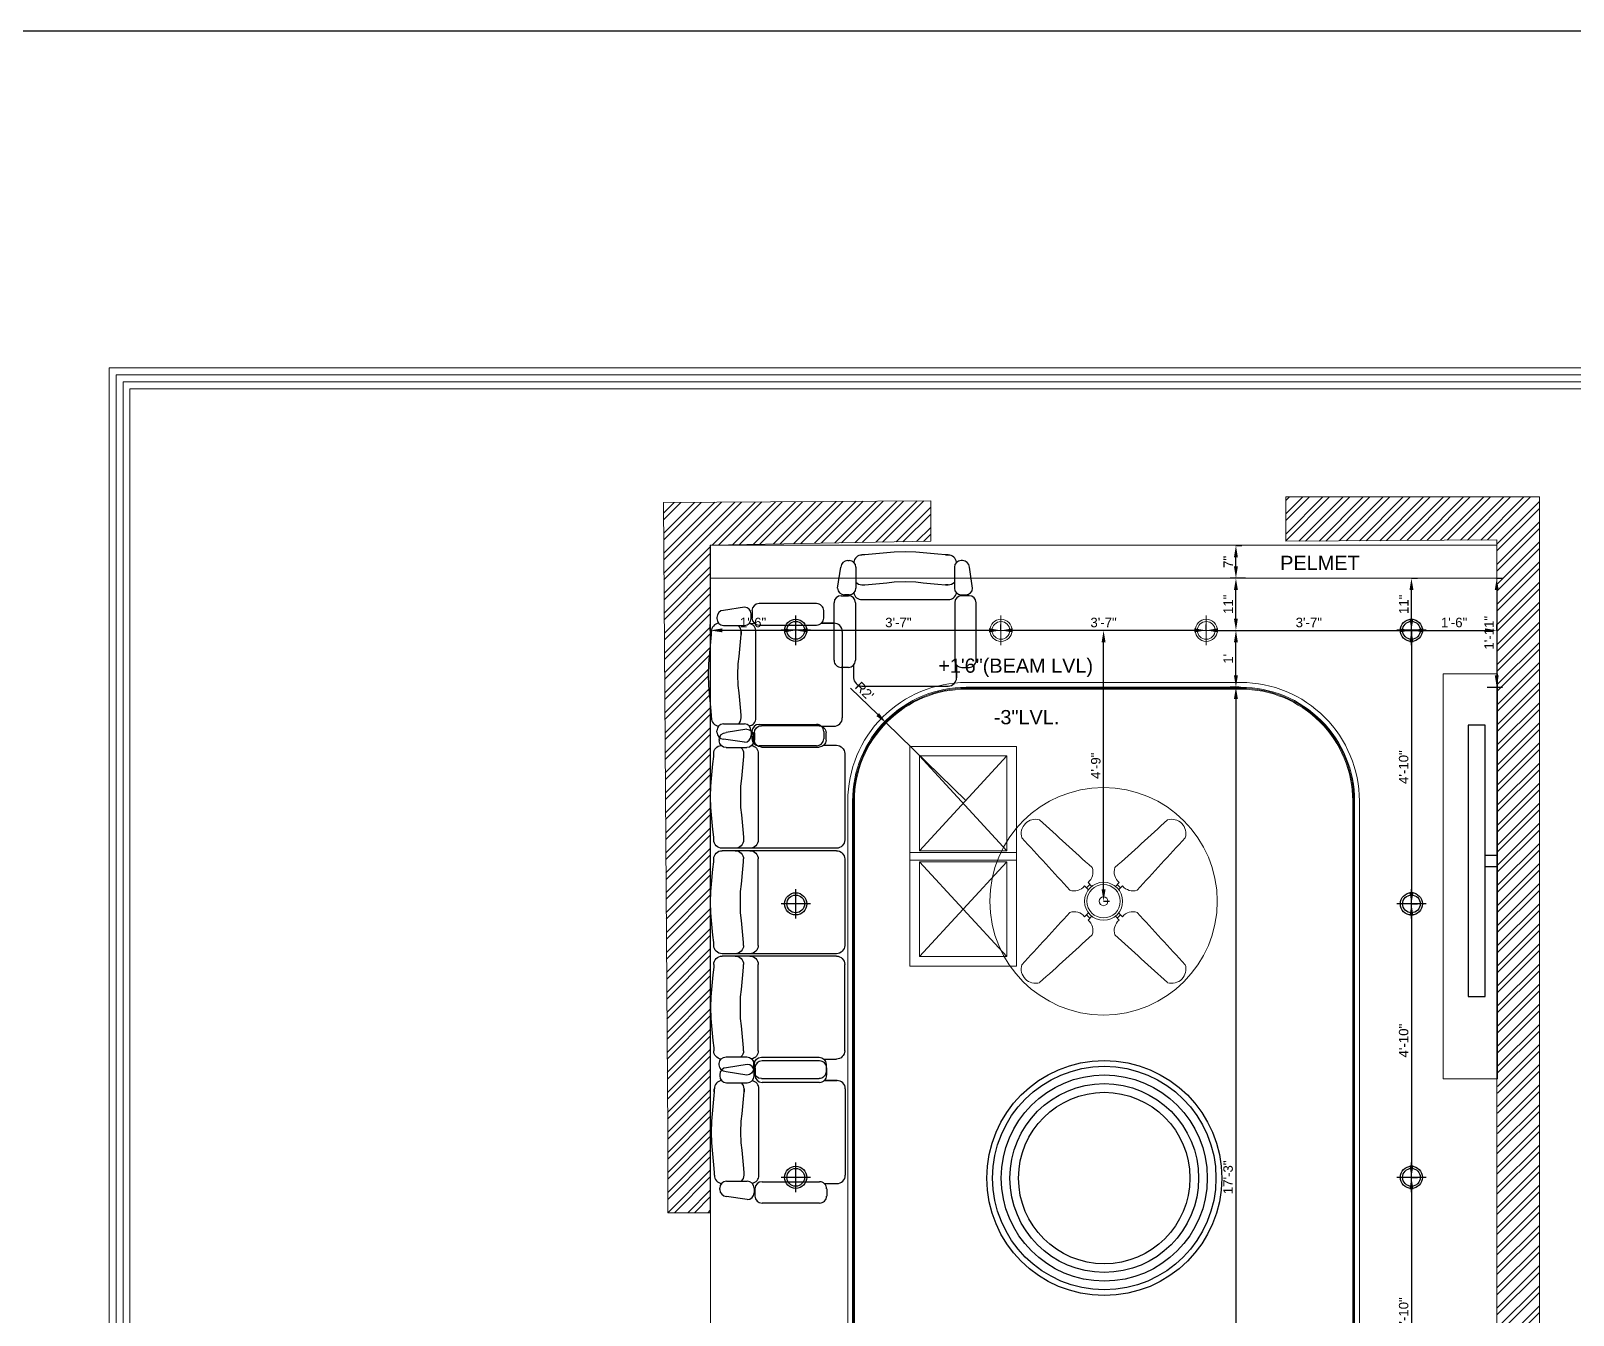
# Model space of a CAD drawing. Header units: inches. Extents: x 213 to 17763, y -4830 to 1802.
# Drawn here: x 12077.8 to 12403.4, y -3517 to -3246 of the extents above; entities that cross this region are included whole.
import ezdxf

# ---------------------------------------------------------------- set-up
doc = ezdxf.new("R2010")
doc.units = ezdxf.units.IN
doc.header["$MEASUREMENT"] = 0
doc.linetypes.add('ACAD_ISO02W100', pattern=[15, 12, -3])
doc.linetypes.add('AUDIT_D_060311083008-3', pattern=[0])
for name, color, linetype in [('.', 30, 'Continuous'), ('furn', 28, 'Continuous'), ('hatch', 4, 'Continuous'), ('PDF2_0', 7, 'Continuous'), ('PDF3_Text', 1, 'Continuous')]:
    doc.layers.add(name, color=color, linetype=linetype)
doc.layers.add('PDF2_MK. KITCHEN ESSENTAILS', color=7, linetype='Continuous', true_color=0x767676)
doc.layers.add('ROD', color=7, linetype='Continuous', lineweight=9)
doc.styles.add('PDF Arial', font='arial.ttf')
doc.styles.get("Standard").update_dxf_attribs({"font": 'arial.ttf'})
doc.dimstyles.new('ISO-25', dxfattribs={"dimtxt": 4.5, "dimasz": 2.5, "dimexe": 1.25, "dimexo": 0.625, "dimtad": 1, "dimdec": 0, "dimlunit": 4, "dimtxsty": 'Standard', "dimcen": 2.5, "dimadec": 0, "dimazin": 0, "dimtfac": 1, "dimtdec": 0, "dimtmove": 0, "dimatfit": 3, "dimfxl": 1, "dimarcsym": 0})

# ---------------------------------------------------------------- blocks, each defined once
blk = doc.blocks.new('EYETY')
at = {"layer": 'furn', "color": 254}
for p, q in [((50110.18, -31682.67), (50110.18, -31680.03)), ((50111.93, -31678.27), (50130.16, -31678.27)), ((50131.92, -31680.03), (50131.92, -31704.17)), ((50132.41, -31704.17), (50132.41, -31680.03)), ((50134.17, -31678.27), (50152.4, -31678.27)), ((50154.16, -31680.03), (50154.16, -31682.67)), ((50154.65, -31680.03), (50154.65, -31704.17)), ((50174.64, -31678.27), (50156.41, -31678.27)), ((50176.4, -31682.67), (50176.4, -31680.03)), ((50106.05, -31683.7), (50106.05, -31695.86)), ((50109.08, -31682.21), (50107.53, -31682.21)), ((50110.56, -31695.86), (50110.56, -31683.7)), ((50154.16, -31682.67), (50154.16, -31704.17)), ((50176.01, -31695.86), (50176.01, -31683.7)), ((50177.49, -31682.21), (50179.04, -31682.21)), ((50180.53, -31683.7), (50180.53, -31695.86)), ((50111.93, -31696.51), (50130.16, -31696.51)), ((50143.29, -31696.51), (50134.17, -31696.51)), ((50152.4, -31696.51), (50143.29, -31696.51)), ((50174.64, -31696.51), (50156.41, -31696.51)), ((50106.79, -31698.96), (50107.48, -31703.33)), ((50107.53, -31697.34), (50109.08, -31697.34)), ((50109.21, -31697.52), (50108.23, -31697.52)), ((50110.65, -31703.33), (50110.65, -31698.96)), ((50111.93, -31699.63), (50112.53, -31699.63)), ((50112.53, -31699.63), (50114.11, -31699.79)), ((50114.11, -31699.79), (50117.22, -31700.07)), ((50117.22, -31700.07), (50118.78, -31700.24)), ((50118.78, -31700.24), (50121.05, -31700.3)), ((50121.05, -31700.3), (50123.32, -31700.24)), ((50123.32, -31700.24), (50124.88, -31700.07)), ((50124.88, -31700.07), (50127.98, -31699.79)), ((50127.98, -31699.79), (50129.57, -31699.63)), ((50129.57, -31699.63), (50130.16, -31699.63)), ((50134.77, -31699.63), (50134.17, -31699.63)), ((50136.35, -31699.79), (50134.77, -31699.63)), ((50139.46, -31700.07), (50136.35, -31699.79)), ((50141.02, -31700.24), (50139.46, -31700.07)), ((50143.29, -31700.3), (50141.02, -31700.24)), ((50145.56, -31700.24), (50143.29, -31700.3)), ((50147.12, -31700.07), (50145.56, -31700.24)), ((50150.22, -31699.79), (50147.12, -31700.07)), ((50151.81, -31699.63), (50150.22, -31699.79)), ((50152.4, -31699.63), (50151.81, -31699.63)), ((50157.01, -31699.63), (50156.41, -31699.63)), ((50158.59, -31699.79), (50157.01, -31699.63)), ((50161.7, -31700.07), (50158.59, -31699.79)), ((50163.25, -31700.24), (50161.7, -31700.07)), ((50165.53, -31700.3), (50163.25, -31700.24)), ((50167.8, -31700.24), (50165.53, -31700.3)), ((50169.36, -31700.07), (50167.8, -31700.24)), ((50172.46, -31699.79), (50169.36, -31700.07)), ((50174.04, -31699.63), (50172.46, -31699.79)), ((50174.64, -31699.63), (50174.04, -31699.63)), ((50175.92, -31703.33), (50175.92, -31698.96)), ((50177.36, -31697.52), (50178.34, -31697.52)), ((50179.04, -31697.34), (50177.49, -31697.34)), ((50179.78, -31698.96), (50179.1, -31703.33)), ((50108.95, -31704.77), (50109.21, -31704.77)), ((50112.53, -31705.93), (50111.93, -31705.93)), ((50114.11, -31706.09), (50112.53, -31705.93)), ((50117.22, -31706.37), (50114.11, -31706.09)), ((50118.78, -31706.54), (50117.22, -31706.37)), ((50121.05, -31706.6), (50118.78, -31706.54)), ((50123.32, -31706.54), (50121.05, -31706.6)), ((50124.88, -31706.37), (50123.32, -31706.54)), ((50127.98, -31706.09), (50124.88, -31706.37)), ((50129.57, -31705.93), (50127.98, -31706.09)), ((50130.16, -31705.93), (50129.57, -31705.93)), ((50134.77, -31705.93), (50134.17, -31705.93)), ((50136.35, -31706.09), (50134.77, -31705.93)), ((50139.46, -31706.37), (50136.35, -31706.09)), ((50141.02, -31706.54), (50139.46, -31706.37)), ((50143.29, -31706.6), (50141.02, -31706.54)), ((50145.56, -31706.54), (50143.29, -31706.6)), ((50147.12, -31706.37), (50145.56, -31706.54)), ((50150.22, -31706.09), (50147.12, -31706.37)), ((50151.81, -31705.93), (50150.22, -31706.09)), ((50152.4, -31705.93), (50151.81, -31705.93)), ((50156.41, -31705.93), (50157.01, -31705.93)), ((50157.01, -31705.93), (50158.59, -31706.09)), ((50158.59, -31706.09), (50161.7, -31706.37)), ((50161.7, -31706.37), (50163.25, -31706.54)), ((50163.25, -31706.54), (50165.53, -31706.6)), ((50165.53, -31706.6), (50167.8, -31706.54)), ((50167.8, -31706.54), (50169.36, -31706.37)), ((50169.36, -31706.37), (50172.46, -31706.09)), ((50172.46, -31706.09), (50174.04, -31705.93)), ((50174.04, -31705.93), (50174.64, -31705.93)), ((50177.63, -31704.77), (50177.36, -31704.77))]:
    blk.add_line(p, q, dxfattribs=at)
at = {"layer": 'furn', "color": 254, "extrusion": (0, 0, -1)}
for centre, major_axis, start_param, end_param in [((50111.93, -31680.03), (1.24, -1.24), 2.356194, 3.926991), ((50130.16, -31680.03), (-1.24, -1.24), 2.356194, 3.926991), ((50134.17, -31680.03), (1.24, -1.24), 2.356194, 3.926991), ((50152.4, -31680.03), (-1.24, -1.24), 2.356194, 3.926991), ((50156.41, -31680.03), (1.24, -1.24), 2.356194, 3.926991), ((50174.64, -31680.03), (-1.24, -1.24), 2.356194, 3.926991), ((50107.53, -31683.7), (1.05, -1.05), 2.356194, 3.926991), ((50109.08, -31683.7), (-1.05, -1.05), 2.356194, 3.926991), ((50177.49, -31683.7), (1.05, -1.05), 2.356194, 3.926991), ((50179.04, -31683.7), (-1.05, -1.05), 2.356194, 3.926991), ((50107.53, -31695.86), (-1.05, -1.05), -0.785398, 0.785398), ((50109.08, -31695.86), (-1.05, -1.05), 3.926991, 5.497787), ((50111.93, -31698.27), (1.24, -1.24), 2.553225, 3.926991), ((50130.16, -31698.27), (-1.24, -1.24), 2.356194, 3.926991), ((50134.17, -31698.27), (1.24, -1.24), 2.356194, 3.926991), ((50152.4, -31698.27), (1.24, -1.24), 3.926991, 5.497787), ((50156.41, -31698.27), (1.24, -1.24), 2.356194, 3.926991), ((50174.64, -31698.27), (-1.24, -1.24), 2.356194, 3.72996), ((50177.49, -31695.86), (-1.05, -1.05), -0.785398, 0.785398), ((50179.04, -31695.86), (-1.05, -1.05), 3.926991, 5.497787), ((50108.23, -31698.96), (-1.02, -1.02), 0.785398, 2.356194), ((50109.21, -31698.96), (1.02, -1.02), 3.926991, 5.497787), ((50111.93, -31701.39), (-1.24, -1.24), 1.538441, 2.356194), ((50130.16, -31701.39), (-1.24, -1.24), 2.356194, 3.926991), ((50134.17, -31701.39), (1.24, -1.24), 2.356194, 3.926991), ((50152.4, -31701.39), (-1.24, -1.24), 2.356194, 3.926991), ((50156.41, -31701.39), (1.24, -1.24), 2.356194, 3.926991), ((50174.64, -31701.39), (-1.24, -1.24), 2.356194, 3.173948), ((50177.36, -31698.96), (-1.02, -1.02), 0.785398, 2.356194), ((50178.34, -31698.96), (1.02, -1.02), 3.926991, 5.497787), ((50108.94, -31703.3), (-1.04, -1.04), -0.788362, 0.767792), ((50109.21, -31703.33), (-1.02, -1.02), 3.926991, 5.497787), ((50177.36, -31703.33), (1.02, -1.02), 0.785398, 2.356194), ((50177.63, -31703.3), (1.04, -1.04), 5.515393, 7.071548), ((50111.93, -31704.17), (1.24, -1.24), 0.785398, 2.233985), ((50130.16, -31704.17), (1.24, -1.24), 5.497787, 7.068583), ((50134.17, -31704.17), (-1.24, -1.24), -0.785398, 0.785398), ((50152.4, -31704.17), (-1.24, -1.24), 3.927012, 5.497787), ((50156.41, -31704.17), (-1.24, -1.24), -0.785398, 0.785398), ((50174.64, -31704.17), (-1.24, -1.24), 4.0492, 5.497787)]:
    blk.add_ellipse(centre, major_axis=major_axis, ratio=1, start_param=start_param, end_param=end_param, dxfattribs=at)
blk = doc.blocks.new('EFSR')
at = {"layer": 'furn', "color": 254}
for p, q in [((11465.46, -9283.77), (11483.69, -9283.77)), ((11462.61, -9287.71), (11461.06, -9287.71)), ((11463.7, -9288.17), (11463.7, -9285.53)), ((11485.45, -9288.17), (11485.45, -9285.53)), ((11485.45, -9285.53), (11485.45, -9288.2)), ((11486.54, -9287.71), (11488.09, -9287.71)), ((11459.57, -9289.2), (11459.57, -9301.36)), ((11464.09, -9301.36), (11464.09, -9289.2)), ((11485.06, -9301.36), (11485.06, -9289.2)), ((11489.57, -9289.2), (11489.57, -9301.36)), ((11460.32, -9304.46), (11461, -9308.83)), ((11461.06, -9302.84), (11462.61, -9302.84)), ((11462.74, -9303.02), (11461.76, -9303.02)), ((11464.18, -9308.83), (11464.18, -9304.46)), ((11465.46, -9302.01), (11483.69, -9302.01)), ((11484.97, -9308.83), (11484.97, -9304.46)), ((11486.41, -9303.02), (11487.39, -9303.02)), ((11488.09, -9302.84), (11486.54, -9302.84)), ((11488.83, -9304.46), (11488.15, -9308.83)), ((11465.46, -9305.13), (11466.05, -9305.13)), ((11466.05, -9305.13), (11467.64, -9305.29)), ((11467.64, -9305.29), (11470.74, -9305.57)), ((11470.74, -9305.57), (11472.3, -9305.74)), ((11472.3, -9305.74), (11474.57, -9305.8)), ((11474.57, -9305.8), (11476.84, -9305.74)), ((11476.84, -9305.74), (11478.4, -9305.57)), ((11478.4, -9305.57), (11481.51, -9305.29)), ((11481.51, -9305.29), (11483.09, -9305.13)), ((11483.69, -9305.13), (11483.09, -9305.13)), ((11483.09, -9305.13), (11483.69, -9305.13)), ((11462.47, -9310.27), (11462.74, -9310.27)), ((11486.68, -9310.27), (11486.41, -9310.27)), ((11466.05, -9311.43), (11465.46, -9311.43)), ((11467.64, -9311.59), (11466.05, -9311.43)), ((11470.74, -9311.87), (11467.64, -9311.59)), ((11472.3, -9312.04), (11470.74, -9311.87)), ((11474.57, -9312.1), (11472.3, -9312.04)), ((11476.84, -9312.04), (11474.57, -9312.1)), ((11478.4, -9311.87), (11476.84, -9312.04)), ((11481.51, -9311.59), (11478.4, -9311.87)), ((11483.09, -9311.43), (11481.51, -9311.59)), ((11483.09, -9311.43), (11483.69, -9311.43)), ((11483.69, -9311.43), (11483.09, -9311.43))]:
    blk.add_line(p, q, dxfattribs=at)
at = {"layer": 'furn', "color": 254, "extrusion": (0, 0, -1)}
for centre, major_axis, start_param, end_param in [((11465.46, -9285.53), (1.24, -1.24), 2.356194, 3.926991), ((11483.69, -9285.53), (-1.24, -1.24), 2.356194, 3.926991), ((11483.69, -9285.53), (-1.24, -1.24), 2.356194, 3.926991), ((11461.06, -9289.2), (1.05, -1.05), 2.356194, 3.926991), ((11462.61, -9289.2), (-1.05, -1.05), 2.356194, 3.926991), ((11486.54, -9289.2), (1.05, -1.05), 2.356194, 3.926991), ((11488.09, -9289.2), (-1.05, -1.05), 2.356194, 3.926991), ((11461.06, -9301.36), (-1.05, -1.05), -0.785398, 0.785398), ((11462.61, -9301.36), (-1.05, -1.05), 3.926991, 5.497787), ((11486.54, -9301.36), (-1.05, -1.05), -0.785398, 0.785398), ((11488.09, -9301.36), (-1.05, -1.05), 3.926991, 5.497787), ((11461.76, -9304.46), (-1.02, -1.02), 0.785398, 2.356194), ((11462.74, -9304.46), (1.02, -1.02), 3.926991, 5.497787), ((11465.46, -9303.77), (1.24, -1.24), 2.553225, 3.926991), ((11483.69, -9303.77), (-1.24, -1.24), 2.356194, 3.72996), ((11483.69, -9303.77), (-1.24, -1.24), 2.356194, 3.72996), ((11486.41, -9304.46), (-1.02, -1.02), 0.785398, 2.356194), ((11487.39, -9304.46), (1.02, -1.02), 3.926991, 5.497787), ((11465.46, -9306.89), (-1.24, -1.24), 1.538441, 2.356194), ((11483.69, -9306.89), (-1.24, -1.24), 2.356194, 3.173948), ((11483.69, -9306.89), (-1.24, -1.24), 2.356194, 3.173948), ((11462.47, -9308.8), (-1.04, -1.04), -0.788362, 0.767792), ((11462.74, -9308.83), (-1.02, -1.02), 3.926991, 5.497787), ((11465.46, -9309.67), (1.24, -1.24), 0.785398, 2.233985), ((11483.69, -9309.67), (-1.24, -1.24), 4.0492, 5.497787), ((11483.69, -9309.67), (1.24, -1.24), 5.619996, 7.068583), ((11486.41, -9308.83), (1.02, -1.02), 0.785398, 2.356194), ((11486.68, -9308.8), (1.04, -1.04), 5.515393, 7.071548)]:
    blk.add_ellipse(centre, major_axis=major_axis, ratio=1, start_param=start_param, end_param=end_param, dxfattribs=at)
blk = doc.blocks.new('etruyteu')
at = {"layer": 'furn', "color": 254}
for p, q in [((46569.76, -93185.41), (46569.76, -93137.7)), ((46569.76, -93137.7), (46572.79, -93137.7)), ((46572.79, -93137.7), (46572.79, -93185.41)), ((46569.76, -93160.55), (46567.74, -93160.55)), ((46567.74, -93160.55), (46567.74, -93162.57)), ((46569.76, -93162.57), (46567.74, -93162.57)), ((46572.79, -93185.41), (46569.76, -93185.41))]:
    blk.add_line(p, q, dxfattribs=at)
blk = doc.blocks.new('3')
at = {"color": 18, "lineweight": 5, "true_color": 0x000000}
for p, q in [((3389.2, -1076.4), (3365.8, -1052.9)), ((3397.8, -1044.8), (3377.7, -1064.9)), ((3386.6, -1033.2), (3409, -1056.5)), ((3571.3, -1033.2), (3549, -1056.5)), ((3560.1, -1044.8), (3580.2, -1064.9)), ((3568.7, -1076.4), (3592.1, -1052.9)), ((3389.2, -1214.6), (3365.8, -1238)), ((3397.8, -1246.1), (3377.7, -1226.1)), ((3386.6, -1257.8), (3409, -1234.5)), ((3571.3, -1257.8), (3549, -1234.5)), ((3560.1, -1246.1), (3580.2, -1226.1)), ((3568.7, -1214.6), (3592.1, -1238))]:
    blk.add_line(p, q, dxfattribs=at)
for radius in [113.2, 99.1, 26]:
    blk.add_circle((3479, -1145.5), radius, dxfattribs=at)
for centre, radius, start, end in [((3073.6, -742.7), 85, 73.05503, 197.30609), ((27552.9, 26002.3), 36179.8, 227.47452, 228.14348), ((-20595, 26002.3), 36179.8, 311.85652, 312.52548), ((3884.3, -742.7), 85, 342.69391, 106.94497), ((-23516.5, -25390.1), 36179.8, 42.21764, 42.8866), ((30474.4, -25390.1), 36179.8, 137.1134, 137.78236), ((3336.5, -971.6), 79.4, 309.11105, 19.49034), ((3621.4, -971.6), 79.4, 160.50966, 230.88895), ((3304.2, -1004.1), 79.4, 250.87078, 321.25007), ((3653.8, -1004.1), 79.4, 218.74993, 289.12922), ((-23516.5, 23099.1), 36179.8, 317.1134, 317.78236), ((3304.2, -1286.8), 79.4, 38.74993, 109.12922), ((3336.5, -1319.4), 79.4, 340.50966, 50.88895), ((3621.4, -1319.4), 79.4, 129.11105, 199.49034), ((3653.8, -1286.8), 79.4, 70.87078, 141.25007), ((30474.4, 23099.1), 36179.8, 222.21764, 222.8866), ((27552.9, -28293.2), 36179.8, 131.85652, 132.52548), ((-20595, -28293.2), 36179.8, 47.47452, 48.14348), ((3073.6, -1548.3), 85, 162.69391, 286.94497), ((3884.3, -1548.3), 85, 253.05503, 17.30609)]:
    blk.add_arc(centre, radius, start, end, dxfattribs=at)
blk = doc.blocks.new('*D1160')
at = {"color": 0, "linetype": 'ACAD_ISO02W100', "lineweight": -2, "transparency": 16777216}
for p, q in [((12369.24, -3372.51), (12369.24, -3373.76)), ((12387.24, -3372.51), (12387.24, -3371.26))]:
    blk.add_line(p, q, dxfattribs=at)
at = {"color": 0, "linetype": 'AUDIT_D_060311083008-3', "lineweight": -2, "transparency": 16777216}
blk.add_line((12371.74, -3372.51), (12384.74, -3372.51), dxfattribs=at)
at = {"color": 0, "transparency": 16777216}
for points in [[(12371.74, -3372.09), (12371.74, -3372.92), (12369.24, -3372.51)], [(12384.74, -3372.09), (12384.74, -3372.92), (12387.24, -3372.51)]]:
    blk.add_solid(points, dxfattribs=at)
at = {"layer": 'Defpoints', "color": 0, "transparency": 16777216}
for p in [(12369.24, -3372.51), (12387.24, -3372.51), (12387.24, -3372.51)]:
    blk.add_point(p, dxfattribs=at)
at = {"color": 0, "lineweight": 5, "transparency": 16777216, "insert": (12378.24, -3370.86), "char_height": 2, "attachment_point": 5}
blk.add_mtext('1\'-6"', dxfattribs=at)
blk = doc.blocks.new('*D1161')
at = {"color": 0, "linetype": 'ACAD_ISO02W100', "lineweight": -2, "transparency": 16777216}
for p, q in [((12221.24, -3372.51), (12221.24, -3371.26)), ((12239.26, -3372.51), (12239.26, -3371.26))]:
    blk.add_line(p, q, dxfattribs=at)
at = {"color": 0, "linetype": 'AUDIT_D_060311083008-3', "lineweight": -2, "transparency": 16777216}
blk.add_line((12236.76, -3372.51), (12223.74, -3372.51), dxfattribs=at)
at = {"color": 0, "transparency": 16777216}
for points in [[(12223.74, -3372.09), (12223.74, -3372.92), (12221.24, -3372.51)], [(12236.76, -3372.09), (12236.76, -3372.92), (12239.26, -3372.51)]]:
    blk.add_solid(points, dxfattribs=at)
at = {"layer": 'Defpoints', "color": 0, "transparency": 16777216}
for p in [(12221.24, -3372.51), (12221.24, -3372.51), (12239.26, -3372.51)]:
    blk.add_point(p, dxfattribs=at)
at = {"color": 0, "lineweight": 5, "transparency": 16777216, "insert": (12230.25, -3370.86), "char_height": 2, "attachment_point": 5}
blk.add_mtext('1\'-6"', dxfattribs=at)
blk = doc.blocks.new('*D1162')
at = {"color": 0, "linetype": 'ACAD_ISO02W100', "lineweight": -2, "transparency": 16777216}
for p, q in [((12369.24, -3361.51), (12370.49, -3361.51)), ((12367.24, -3372.51), (12370.49, -3372.51))]:
    blk.add_line(p, q, dxfattribs=at)
at = {"color": 0, "linetype": 'AUDIT_D_060311083008-3', "lineweight": -2, "transparency": 16777216}
blk.add_line((12369.24, -3370.01), (12369.24, -3364.01), dxfattribs=at)
at = {"color": 0, "transparency": 16777216}
for points in [[(12368.83, -3364.01), (12369.66, -3364.01), (12369.24, -3361.51)], [(12368.83, -3370.01), (12369.66, -3370.01), (12369.24, -3372.51)]]:
    blk.add_solid(points, dxfattribs=at)
at = {"layer": 'Defpoints', "color": 0, "transparency": 16777216}
for p in [(12369.24, -3361.51), (12369.24, -3361.51), (12351.24, -3372.51)]:
    blk.add_point(p, dxfattribs=at)
at = {"color": 0, "lineweight": 5, "transparency": 16777216, "insert": (12367.62, -3367.01), "char_height": 2, "attachment_point": 5, "rotation": 90}
blk.add_mtext('11"', dxfattribs=at)
blk = doc.blocks.new('OIUHYGFVC')
at = {"color": 2}
for radius in [24.8, 23.58, 21.75, 19.92, 18.09]:
    blk.add_circle((7260.41, -115), radius, dxfattribs=at)
blk = doc.blocks.new('*D1163')
at = {"color": 0, "linetype": 'AUDIT_D_060311083008-3', "lineweight": -2, "transparency": 16777216}
for p, q in [((12250.85, -3384.72), (12256.57, -3390.29)), ((12275.26, -3408.51), (12258.36, -3392.04))]:
    blk.add_line(p, q, dxfattribs=at)
at = {"color": 0, "transparency": 16777216}
blk.add_solid([(12256.86, -3389.99), (12256.28, -3390.59), (12258.36, -3392.04)], dxfattribs=at)
at = {"layer": 'Defpoints', "color": 0, "transparency": 16777216}
for p in [(12258.36, -3392.04), (12275.26, -3408.51)]:
    blk.add_point(p, dxfattribs=at)
at = {"color": 0, "lineweight": 5, "transparency": 16777216, "insert": (12253.78, -3385.3), "char_height": 2, "attachment_point": 5, "rotation": 315.7394}
blk.add_mtext("R2'", dxfattribs=at)
blk = doc.blocks.new('*D1153')
at = {"color": 0, "linetype": 'ACAD_ISO02W100', "lineweight": -2, "transparency": 16777216}
for p, q in [((12304.25, -3372.51), (12303, -3372.51)), ((12304.25, -3429.66), (12305.5, -3429.66))]:
    blk.add_line(p, q, dxfattribs=at)
at = {"color": 0, "linetype": 'AUDIT_D_060311083008-3', "lineweight": -2, "transparency": 16777216}
blk.add_line((12304.25, -3427.16), (12304.25, -3375.01), dxfattribs=at)
at = {"color": 0, "transparency": 16777216}
for points in [[(12303.84, -3375.01), (12304.67, -3375.01), (12304.25, -3372.51)], [(12303.84, -3427.16), (12304.67, -3427.16), (12304.25, -3429.66)]]:
    blk.add_solid(points, dxfattribs=at)
at = {"layer": 'Defpoints', "color": 0, "transparency": 16777216}
for p in [(12304.25, -3372.51), (12304.25, -3372.51), (12304.25, -3429.66)]:
    blk.add_point(p, dxfattribs=at)
at = {"color": 0, "lineweight": 5, "transparency": 16777216, "insert": (12302.61, -3401.08), "char_height": 2, "attachment_point": 5, "rotation": 90}
blk.add_mtext('4\'-9"', dxfattribs=at)
blk = doc.blocks.new('*D1164')
at = {"color": 0, "linetype": 'ACAD_ISO02W100', "lineweight": -2, "transparency": 16777216}
for p, q in [((12387.24, -3361.51), (12388.49, -3361.51)), ((12385.24, -3384.51), (12388.49, -3384.51))]:
    blk.add_line(p, q, dxfattribs=at)
at = {"color": 0, "linetype": 'AUDIT_D_060311083008-3', "lineweight": -2, "transparency": 16777216}
blk.add_line((12387.24, -3364.01), (12387.24, -3382.01), dxfattribs=at)
at = {"color": 0, "transparency": 16777216}
for points in [[(12386.83, -3364.01), (12387.66, -3364.01), (12387.24, -3361.51)], [(12386.83, -3382.01), (12387.66, -3382.01), (12387.24, -3384.51)]]:
    blk.add_solid(points, dxfattribs=at)
at = {"layer": 'Defpoints', "color": 0, "transparency": 16777216}
for p in [(12387.24, -3361.51), (12322.47, -3384.51), (12387.24, -3384.51)]:
    blk.add_point(p, dxfattribs=at)
at = {"color": 0, "lineweight": 5, "transparency": 16777216, "insert": (12385.62, -3373.01), "char_height": 2, "attachment_point": 5, "rotation": 90}
blk.add_mtext('1\'-11"', dxfattribs=at)
blk = doc.blocks.new('*D1155')
at = {"color": 0, "linetype": 'ACAD_ISO02W100', "lineweight": -2, "transparency": 16777216}
for p, q in [((12332.77, -3384.51), (12330.94, -3384.51)), ((12332.19, -3591.36), (12330.94, -3591.36))]:
    blk.add_line(p, q, dxfattribs=at)
at = {"color": 0, "linetype": 'AUDIT_D_060311083008-3', "lineweight": -2, "transparency": 16777216}
blk.add_line((12332.19, -3387.01), (12332.19, -3588.86), dxfattribs=at)
at = {"color": 0, "transparency": 16777216}
for points in [[(12331.77, -3387.01), (12332.6, -3387.01), (12332.19, -3384.51)], [(12331.77, -3588.86), (12332.6, -3588.86), (12332.19, -3591.36)]]:
    blk.add_solid(points, dxfattribs=at)
at = {"layer": 'Defpoints', "color": 0, "transparency": 16777216}
for p in [(12333.39, -3384.51), (12332.19, -3591.36), (12332.35, -3591.36)]:
    blk.add_point(p, dxfattribs=at)
at = {"color": 0, "lineweight": 5, "transparency": 16777216, "insert": (12330.54, -3487.93), "char_height": 2, "attachment_point": 5, "rotation": 90}
blk.add_mtext('17\'-3"', dxfattribs=at)
blk = doc.blocks.new('*D1166')
at = {"color": 0, "linetype": 'ACAD_ISO02W100', "lineweight": -2, "transparency": 16777216}
for p, q in [((12332.19, -3372.51), (12333.44, -3372.51)), ((12332.77, -3384.51), (12330.94, -3384.51))]:
    blk.add_line(p, q, dxfattribs=at)
at = {"color": 0, "linetype": 'AUDIT_D_060311083008-3', "lineweight": -2, "transparency": 16777216}
blk.add_line((12332.19, -3382.01), (12332.19, -3375.01), dxfattribs=at)
at = {"color": 0, "transparency": 16777216}
for points in [[(12331.77, -3375.01), (12332.6, -3375.01), (12332.19, -3372.51)], [(12331.77, -3382.01), (12332.6, -3382.01), (12332.19, -3384.51)]]:
    blk.add_solid(points, dxfattribs=at)
at = {"layer": 'Defpoints', "color": 0, "transparency": 16777216}
for p in [(12332.05, -3372.51), (12332.19, -3372.51), (12333.39, -3384.51)]:
    blk.add_point(p, dxfattribs=at)
at = {"color": 0, "lineweight": 5, "transparency": 16777216, "insert": (12330.56, -3378.51), "char_height": 2, "attachment_point": 5, "rotation": 90}
blk.add_mtext("1'", dxfattribs=at)
blk = doc.blocks.new('*D1167')
at = {"color": 0, "linetype": 'ACAD_ISO02W100', "lineweight": -2, "transparency": 16777216}
for p, q in [((12334.19, -3361.51), (12330.94, -3361.51)), ((12332.19, -3372.51), (12333.44, -3372.51))]:
    blk.add_line(p, q, dxfattribs=at)
at = {"color": 0, "linetype": 'AUDIT_D_060311083008-3', "lineweight": -2, "transparency": 16777216}
blk.add_line((12332.19, -3370.01), (12332.19, -3364.01), dxfattribs=at)
at = {"color": 0, "transparency": 16777216}
for points in [[(12331.77, -3364.01), (12332.6, -3364.01), (12332.19, -3361.51)], [(12331.77, -3370.01), (12332.6, -3370.01), (12332.19, -3372.51)]]:
    blk.add_solid(points, dxfattribs=at)
at = {"layer": 'Defpoints', "color": 0, "transparency": 16777216}
for p in [(12332.19, -3361.51), (12398.16, -3361.51), (12332.05, -3372.51)]:
    blk.add_point(p, dxfattribs=at)
at = {"color": 0, "lineweight": 5, "transparency": 16777216, "insert": (12330.56, -3367.01), "char_height": 2, "attachment_point": 5, "rotation": 90}
blk.add_mtext('11"', dxfattribs=at)
blk = doc.blocks.new('*D1168')
at = {"color": 0, "linetype": 'ACAD_ISO02W100', "lineweight": -2, "transparency": 16777216}
for p, q in [((12332.19, -3354.6), (12333.44, -3354.6)), ((12334.19, -3361.51), (12330.94, -3361.51))]:
    blk.add_line(p, q, dxfattribs=at)
at = {"color": 0, "linetype": 'AUDIT_D_060311083008-3', "lineweight": -2, "transparency": 16777216}
blk.add_line((12332.19, -3359.01), (12332.19, -3357.1), dxfattribs=at)
at = {"color": 0, "transparency": 16777216}
for points in [[(12331.77, -3357.1), (12332.6, -3357.1), (12332.19, -3354.6)], [(12331.77, -3359.01), (12332.6, -3359.01), (12332.19, -3361.51)]]:
    blk.add_solid(points, dxfattribs=at)
at = {"layer": 'Defpoints', "color": 0, "transparency": 16777216}
for p in [(12331.81, -3354.6), (12332.19, -3354.6), (12398.16, -3361.51)]:
    blk.add_point(p, dxfattribs=at)
at = {"color": 0, "lineweight": 5, "transparency": 16777216, "insert": (12330.56, -3358.05), "char_height": 2, "attachment_point": 5, "rotation": 90}
blk.add_mtext('7"', dxfattribs=at)
blk = doc.blocks.new('4t')
at = {"color": 6, "lineweight": 0}
for p, q in [((4475.64, 1757), (4475.64, 1763.21)), ((4478.74, 1760.1), (4472.53, 1760.1))]:
    blk.add_line(p, q, dxfattribs=at)
for radius in [2.34, 1.87]:
    blk.add_circle((4475.64, 1760.1), radius, dxfattribs=at)
blk = doc.blocks.new('*D1293')
at = {"color": 0, "linetype": 'ACAD_ISO02W100', "lineweight": -2, "transparency": 16777216}
for p, q in [((12239.26, -3372.51), (12239.26, -3371.26)), ((12282.59, -3372.51), (12282.59, -3371.26))]:
    blk.add_line(p, q, dxfattribs=at)
at = {"color": 0, "linetype": 'AUDIT_D_060311083008-3', "lineweight": -2, "transparency": 16777216}
blk.add_line((12280.09, -3372.51), (12241.76, -3372.51), dxfattribs=at)
at = {"color": 0, "transparency": 16777216}
for points in [[(12241.76, -3372.09), (12241.76, -3372.92), (12239.26, -3372.51)], [(12280.09, -3372.09), (12280.09, -3372.92), (12282.59, -3372.51)]]:
    blk.add_solid(points, dxfattribs=at)
at = {"layer": 'Defpoints', "color": 0, "transparency": 16777216}
for p in [(12239.26, -3372.51), (12239.26, -3372.51), (12282.59, -3372.51)]:
    blk.add_point(p, dxfattribs=at)
at = {"color": 0, "lineweight": 5, "transparency": 16777216, "insert": (12260.93, -3370.86), "char_height": 2, "attachment_point": 5}
blk.add_mtext('3\'-7"', dxfattribs=at)
blk = doc.blocks.new('*D1294')
at = {"color": 0, "linetype": 'ACAD_ISO02W100', "lineweight": -2, "transparency": 16777216}
for p, q in [((12282.59, -3372.51), (12282.59, -3371.26)), ((12325.92, -3372.51), (12325.92, -3371.26))]:
    blk.add_line(p, q, dxfattribs=at)
at = {"color": 0, "linetype": 'AUDIT_D_060311083008-3', "lineweight": -2, "transparency": 16777216}
blk.add_line((12323.42, -3372.51), (12285.09, -3372.51), dxfattribs=at)
at = {"color": 0, "transparency": 16777216}
for points in [[(12285.09, -3372.09), (12285.09, -3372.92), (12282.59, -3372.51)], [(12323.42, -3372.09), (12323.42, -3372.92), (12325.92, -3372.51)]]:
    blk.add_solid(points, dxfattribs=at)
at = {"layer": 'Defpoints', "color": 0, "transparency": 16777216}
for p in [(12282.59, -3372.51), (12282.59, -3372.51), (12325.92, -3372.51)]:
    blk.add_point(p, dxfattribs=at)
at = {"color": 0, "lineweight": 5, "transparency": 16777216, "insert": (12304.25, -3370.86), "char_height": 2, "attachment_point": 5}
blk.add_mtext('3\'-7"', dxfattribs=at)
blk = doc.blocks.new('*D1295')
at = {"color": 0, "linetype": 'ACAD_ISO02W100', "lineweight": -2, "transparency": 16777216}
for p, q in [((12325.92, -3372.51), (12325.92, -3371.26)), ((12369.24, -3372.51), (12369.24, -3373.76))]:
    blk.add_line(p, q, dxfattribs=at)
at = {"color": 0, "linetype": 'AUDIT_D_060311083008-3', "lineweight": -2, "transparency": 16777216}
blk.add_line((12328.42, -3372.51), (12366.74, -3372.51), dxfattribs=at)
at = {"color": 0, "transparency": 16777216}
for points in [[(12328.42, -3372.09), (12328.42, -3372.92), (12325.92, -3372.51)], [(12366.74, -3372.09), (12366.74, -3372.92), (12369.24, -3372.51)]]:
    blk.add_solid(points, dxfattribs=at)
at = {"layer": 'Defpoints', "color": 0, "transparency": 16777216}
for p in [(12325.92, -3372.51), (12369.24, -3372.51), (12369.24, -3372.51)]:
    blk.add_point(p, dxfattribs=at)
at = {"color": 0, "lineweight": 5, "transparency": 16777216, "insert": (12347.58, -3370.86), "char_height": 2, "attachment_point": 5}
blk.add_mtext('3\'-7"', dxfattribs=at)
blk = doc.blocks.new('34')
at = {"color": 152, "true_color": 0x2776bb}
for p, q in [((4475.6, 1798.91), (4475.6, 1805.12)), ((4478.71, 1802.02), (4472.5, 1802.02))]:
    blk.add_line(p, q, dxfattribs=at)
for radius in [2.34, 1.87]:
    blk.add_circle((4475.6, 1802.02), radius, dxfattribs=at)
blk = doc.blocks.new('*D1302')
at = {"color": 0, "linetype": 'ACAD_ISO02W100', "lineweight": -2, "transparency": 16777216}
for p, q in [((12369.24, -3372.51), (12370.49, -3372.51)), ((12369.24, -3430.22), (12370.49, -3430.22))]:
    blk.add_line(p, q, dxfattribs=at)
at = {"color": 0, "linetype": 'AUDIT_D_060311083008-3', "lineweight": -2, "transparency": 16777216}
blk.add_line((12369.24, -3375.01), (12369.24, -3427.72), dxfattribs=at)
at = {"color": 0, "transparency": 16777216}
for points in [[(12368.83, -3375.01), (12369.66, -3375.01), (12369.24, -3372.51)], [(12368.83, -3427.72), (12369.66, -3427.72), (12369.24, -3430.22)]]:
    blk.add_solid(points, dxfattribs=at)
at = {"layer": 'Defpoints', "color": 0, "transparency": 16777216}
for p in [(12369.24, -3372.51), (12369.24, -3430.22), (12369.24, -3430.22)]:
    blk.add_point(p, dxfattribs=at)
at = {"color": 0, "lineweight": 5, "transparency": 16777216, "insert": (12367.6, -3401.36), "char_height": 2, "attachment_point": 5, "rotation": 90}
blk.add_mtext('4\'-10"', dxfattribs=at)
blk = doc.blocks.new('*D1303')
at = {"color": 0, "linetype": 'ACAD_ISO02W100', "lineweight": -2, "transparency": 16777216}
for p, q in [((12369.24, -3430.22), (12370.49, -3430.22)), ((12369.24, -3487.93), (12370.49, -3487.93))]:
    blk.add_line(p, q, dxfattribs=at)
at = {"color": 0, "linetype": 'AUDIT_D_060311083008-3', "lineweight": -2, "transparency": 16777216}
blk.add_line((12369.24, -3432.72), (12369.24, -3485.43), dxfattribs=at)
at = {"color": 0, "transparency": 16777216}
for points in [[(12368.83, -3432.72), (12369.66, -3432.72), (12369.24, -3430.22)], [(12368.83, -3485.43), (12369.66, -3485.43), (12369.24, -3487.93)]]:
    blk.add_solid(points, dxfattribs=at)
at = {"layer": 'Defpoints', "color": 0, "transparency": 16777216}
for p in [(12369.24, -3430.22), (12369.24, -3487.93), (12369.24, -3487.93)]:
    blk.add_point(p, dxfattribs=at)
at = {"color": 0, "transparency": 16777216, "insert": (12367.6, -3459.08), "char_height": 2, "attachment_point": 5, "rotation": 90}
blk.add_mtext('4\'-10"', dxfattribs=at)
blk = doc.blocks.new('*D1304')
at = {"color": 0, "linetype": 'ACAD_ISO02W100', "lineweight": -2, "transparency": 16777216}
for p, q in [((12369.24, -3487.93), (12370.49, -3487.93)), ((12369.24, -3545.65), (12370.49, -3545.65))]:
    blk.add_line(p, q, dxfattribs=at)
at = {"color": 0, "linetype": 'AUDIT_D_060311083008-3', "lineweight": -2, "transparency": 16777216}
blk.add_line((12369.24, -3490.43), (12369.24, -3543.15), dxfattribs=at)
at = {"color": 0, "transparency": 16777216}
for points in [[(12368.83, -3490.43), (12369.66, -3490.43), (12369.24, -3487.93)], [(12368.83, -3543.15), (12369.66, -3543.15), (12369.24, -3545.65)]]:
    blk.add_solid(points, dxfattribs=at)
at = {"layer": 'Defpoints', "color": 0, "transparency": 16777216}
for p in [(12369.24, -3487.93), (12369.24, -3545.65), (12369.24, -3545.65)]:
    blk.add_point(p, dxfattribs=at)
at = {"color": 0, "transparency": 16777216, "insert": (12367.6, -3516.79), "char_height": 2, "attachment_point": 5, "rotation": 90}
blk.add_mtext('4\'-10"', dxfattribs=at)

msp = doc.modelspace()

# ---------------------------------------------------------------- hatches: boundary and pattern name
at = {"layer": '.', "lineweight": 5}
h = msp.add_hatch(dxfattribs=at)
h.set_pattern_fill('ANSI32', color=1, scale=8)
h.set_pattern_definition([(45, (5236.0975, -3369.363), (-2.1213203, 2.1213203), []), (45, (5237.5117, -3369.363), (-2.1213203, 2.1213203), [])])
h.paths.add_polyline_path([(12396.24, -3344.36), (12342.73, -3344.36), (12342.73, -3353.71), (12387.24, -3353.42), (12387.24, -3381.65), (12387.4, -3381.65), (12387.4, -3467.15), (12387.24, -3528.31), (12391.92, -3528.31), (12396.24, -3528.36)])
h.paths.add_polyline_path([(12221.24, -3388.3), (12221.01, -3385.69), (12220.84, -3384.13), (12220.78, -3381.86), (12220.84, -3379.59), (12221.01, -3378.03), (12221.24, -3375.42), (12221.24, -3354.51), (12267.76, -3353.71), (12267.76, -3345.17), (12211.35, -3345.55), (12212.24, -3478.36), (12212.24, -3495.41), (12221.24, -3495.41)])
h.paths.add_polyline_path([(12218.24, -3580.36), (12221.24, -3580.36), (12221.24, -3571.36), (12221.24, -3536.91), (12212.24, -3536.91), (12212.24, -3626.36), (12302.24, -3626.36), (12307.24, -3626.36), (12396.24, -3626.36), (12396.24, -3621.36), (12391.92, -3621.36), (12391.92, -3621.42), (12387.24, -3621.42), (12218.24, -3621.36)])
h.paths.add_polyline_path([(12290.12, -3621.36), (12324.37, -3621.36), (12324.34, -3621.36), (12290.08, -3621.36)], flags=17)

# ---------------------------------------------------------------- linework, layer by layer
msp.add_line((10883.5, -3246), (15562, -3246))
at = {"lineweight": 5}
for p, q in [((12221.24, -3354.51), (12387.24, -3354.51)), ((12221.24, -3354.51), (12387.24, -3354.51)), ((12221.24, -3361.51), (12387.24, -3361.51))]:
    msp.add_line(p, q, dxfattribs=at)
at = {"color": 254, "lineweight": 5}
for p, q in [((12283.85, -3399.01), (12265.37, -3419.01)), ((12265.37, -3399.01), (12283.85, -3419.01)), ((12283.85, -3421.36), (12265.37, -3441.36)), ((12265.37, -3421.36), (12283.85, -3441.36))]:
    msp.add_line(p, q, dxfattribs=at)
at = {"lineweight": 5}
msp.add_lwpolyline([(12221.26, -3354.51), (12387.24, -3354.51), (12387.24, -3621.36), (12221.26, -3621.36)], close=True, dxfattribs=at)
for points in [[(12275.26, -3383.51), (12333.24, -3383.51, -0.414214), (12358.24, -3408.51), (12358.24, -3567.36, -0.414214), (12333.24, -3592.36), (12275.26, -3592.36, -0.414214), (12250.26, -3567.36), (12250.26, -3408.51, -0.414214)], [(12275.26, -3384.51), (12333.24, -3384.51, -0.414214), (12357.24, -3408.51), (12357.24, -3567.36, -0.414214), (12333.24, -3591.36), (12275.26, -3591.36, -0.414214), (12251.26, -3567.36), (12251.26, -3408.51, -0.414214)]]:
    msp.add_lwpolyline(points, format="xyb", close=True, dxfattribs=at)
at = {"color": 53, "lineweight": 5}
for points in [[(12275.26, -3384.71), (12333.24, -3384.71, -0.414214), (12357.04, -3408.51), (12357.04, -3567.36, -0.414214), (12333.24, -3591.16), (12275.26, -3591.16, -0.414214), (12251.46, -3567.36), (12251.46, -3408.51, -0.414214)], [(12275.26, -3384.91), (12333.24, -3384.91, -0.414214), (12356.84, -3408.51), (12356.84, -3567.36, -0.414214), (12333.24, -3590.96), (12275.26, -3590.96, -0.414214), (12251.66, -3567.36), (12251.66, -3408.51, -0.414214)]]:
    msp.add_lwpolyline(points, format="xyb", close=True, dxfattribs=at)
at = {"color": 254, "lineweight": 5}
for points in [[(12285.85, -3397.01), (12263.37, -3397.01), (12263.37, -3421.01), (12285.85, -3421.01)], [(12283.85, -3399.01), (12265.37, -3399.01), (12265.37, -3419.01), (12283.85, -3419.01)], [(12285.85, -3419.36), (12263.37, -3419.36), (12263.37, -3443.36), (12285.85, -3443.36)], [(12283.85, -3421.36), (12265.37, -3421.36), (12265.37, -3441.36), (12283.85, -3441.36)]]:
    msp.add_lwpolyline(points, close=True, dxfattribs=at)
at = {"color": 250, "lineweight": 5}
msp.add_circle((12304.25, -3429.68), 24, dxfattribs=at)
for p in [(12282.59, -3372.51), (12325.92, -3372.51), (12239.26, -3430.22), (12239.26, -3487.93)]:
    msp.add_point(p)
at = {"layer": 'PDF2_0', "lineweight": 5}
msp.add_lwpolyline([(12488.83, -3659.01), (12094.35, -3659.01), (12094.35, -3317.14), (12576.49, -3317.14), (12576.49, -3571.35, -0.414214)], format="xyb", close=True, dxfattribs=at)
for points in [[(12488.83, -3657.56), (12095.8, -3657.56), (12095.8, -3318.59), (12575.04, -3318.59), (12575.04, -3571.35, -0.414214), (12488.83, -3657.56)], [(12488.83, -3656.09), (12097.26, -3656.09), (12097.26, -3320.05), (12573.58, -3320.05), (12573.58, -3571.35, -0.414214), (12488.83, -3656.09)]]:
    msp.add_lwpolyline(points, format="xyb", dxfattribs=at)
msp.add_lwpolyline([(12098.72, -3321.52), (12491.61, -3321.52), (12491.61, -3645.43), (12098.72, -3645.43)], close=True, dxfattribs=at)
at = {"layer": 'PDF2_MK. KITCHEN ESSENTAILS', "lineweight": 5}
msp.add_lwpolyline([(12098.72, -3645.43), (12491.61, -3645.43), (12491.61, -3321.52), (12098.72, -3321.52)], close=True, dxfattribs=at)
at = {"layer": 'ROD', "lineweight": 5}
for p, q in [((12211.35, -3345.55), (12267.76, -3345.17)), ((12212.24, -3478.36), (12211.35, -3345.55)), ((12396.24, -3344.36), (12342.73, -3344.36)), ((12396.24, -3528.36), (12396.24, -3344.36)), ((12221.24, -3354.51), (12267.76, -3353.71)), ((12221.24, -3495.41), (12221.24, -3354.51)), ((12342.73, -3353.71), (12387.24, -3353.42)), ((12387.24, -3353.42), (12387.24, -3528.36)), ((12221.24, -3478.36), (12221.24, -3469.36)), ((12212.24, -3478.36), (12212.24, -3495.41))]:
    msp.add_line(p, q, dxfattribs=at)
for points in [[(12267.76, -3353.71), (12267.76, -3345.17)], [(12342.73, -3344.36), (12342.73, -3353.71)], [(12212.24, -3495.41), (12212.24, -3478.36)], [(12221.24, -3478.36), (12221.24, -3495.41)], [(12212.24, -3495.41), (12221.24, -3495.41)]]:
    msp.add_lwpolyline(points, dxfattribs=at)
at = {"layer": 'ROD', "color": 254, "lineweight": 5}
msp.add_lwpolyline([(12387.4, -3467.15), (12387.4, -3381.65), (12375.93, -3381.65), (12375.93, -3467.15)], close=True, dxfattribs=at)

# ---------------------------------------------------------------- block references
at = {"lineweight": 5}
for name, p in [('34', (7763.66, -5174.52)), ('4t', (7806.95, -5132.61)), ('4t', (7850.28, -5132.61)), ('34', (7893.64, -5174.52)), ('34', (7763.66, -5232.24)), ('34', (7893.64, -5232.24)), ('OIUHYGFVC', (5043.99, -3373.08)), ('34', (7763.66, -5289.95)), ('34', (7893.64, -5289.95))]:
    msp.add_blockref(name, p, dxfattribs=at)
at = {"color": 254, "lineweight": 5, "rotation": 270}
msp.add_blockref('EYETY', (43927.88, 46713.42), dxfattribs=at)
at = {"lineweight": 5, "xscale": 0.03546819263372884, "yscale": 0.03546819263372884, "zscale": 0.03546819263372884}
msp.add_blockref('3', (12180.86, -3389.05), dxfattribs=at)
at = {"layer": 'hatch', "color": 254, "lineweight": 5, "xscale": -1}
for p, rotation in [((787.78, -12668.03), 180), ((21532.88, -14856.44), 270), ((21533.51, -14952.94), 270)]:
    msp.add_blockref('EFSR', p, dxfattribs=dict(at, rotation=rotation))
at = {"layer": 'ROD', "color": 254, "lineweight": 5, "xscale": -1.2, "yscale": 1.2, "zscale": 1.2}
msp.add_blockref('etruyteu', (68268.53, 108372.72), dxfattribs=at)

# ---------------------------------------------------------------- texts
at = {"layer": 'PDF3_Text', "lineweight": 5, "char_height": 3, "attachment_point": 9, "style": 'PDF Arial'}
for s, insert in [('PELMET', (12358.3, -3359.77)), ('+1\'6"(BEAM LVL)', (12302.03, -3382.35)), ('-3"LVL.', (12294.91, -3392.36))]:
    msp.add_mtext_dynamic_manual_height_columns(s, width=36.0927, gutter_width=949.34, heights=[0], dxfattribs=dict(at, insert=insert))

# ---------------------------------------------------------------- dimensions: what is measured, and where the dimension line sits
at = {"lineweight": 5}
for base, p1, p2, picture, middle in [((12332.19, -3354.6), (12398.16, -3361.51), (12331.81, -3354.6), '*D1168', (12330.56, -3358.05)), ((12387.24, -3384.51), (12387.24, -3361.51), (12322.47, -3384.51), '*D1164', (12385.62, -3373.01)), ((12332.19, -3361.51), (12332.05, -3372.51), (12398.16, -3361.51), '*D1167', (12330.56, -3367.01)), ((12369.24, -3361.51), (12351.24, -3372.51), (12369.24, -3361.51), '*D1162', (12367.62, -3367.01)), ((12304.25, -3372.51), (12304.25, -3429.66), (12304.25, -3372.51), '*D1153', (12302.61, -3401.08)), ((12332.19, -3372.51), (12333.39, -3384.51), (12332.05, -3372.51), '*D1166', (12330.56, -3378.51)), ((12369.24, -3430.22), (12369.24, -3372.51), (12369.24, -3430.22), '*D1302', (12367.6, -3401.36)), ((12332.19, -3591.36), (12333.39, -3384.51), (12332.35, -3591.36), '*D1155', (12330.54, -3487.93))]:
    dim = msp.add_linear_dim(base=base, p1=p1, p2=p2, angle=90, dimstyle='ISO-25', override={"dimtxt": 2, "dimtmove": 1, "dimfxl": 2, "dimfxlon": 1, "dimarcsym": 2}, dxfattribs=at)
    dim.commit()
    dim.dimension.update_dxf_attribs({"geometry": picture, "text_midpoint": middle})
for base, p1, p2, picture, middle in [((12221.24, -3372.51), (12239.26, -3372.51), (12221.24, -3372.51), '*D1161', (12230.25, -3370.86)), ((12239.26, -3372.51), (12282.59, -3372.51), (12239.26, -3372.51), '*D1293', (12260.93, -3370.86)), ((12282.59, -3372.51), (12325.92, -3372.51), (12282.59, -3372.51), '*D1294', (12304.25, -3370.86)), ((12369.24, -3372.51), (12325.92, -3372.51), (12369.24, -3372.51), '*D1295', (12347.58, -3370.86)), ((12387.24, -3372.51), (12369.24, -3372.51), (12387.24, -3372.51), '*D1160', (12378.24, -3370.86))]:
    dim = msp.add_linear_dim(base=base, p1=p1, p2=p2, dimstyle='ISO-25', override={"dimtxt": 2, "dimtmove": 1, "dimfxl": 2, "dimfxlon": 1, "dimarcsym": 2}, dxfattribs=at)
    dim.commit()
    dim.dimension.update_dxf_attribs({"geometry": picture, "text_midpoint": middle})
dim = msp.add_radius_dim(center=(12275.26, -3408.51), mpoint=(12258.36, -3392.04), dimstyle='ISO-25', override={"dimtxt": 2, "dimtmove": 1, "dimfxl": 2, "dimfxlon": 1, "dimarcsym": 2}, dxfattribs=at)
dim.commit()
dim.dimension.update_dxf_attribs({"geometry": '*D1163', "text_midpoint": (12252.64, -3386.46), "dimtype": 164})
for base, p1, p2, picture, middle in [((12369.24, -3487.93), (12369.24, -3430.22), (12369.24, -3487.93), '*D1303', (12367.6, -3459.08)), ((12369.24, -3545.65), (12369.24, -3487.93), (12369.24, -3545.65), '*D1304', (12367.6, -3516.79))]:
    dim = msp.add_linear_dim(base=base, p1=p1, p2=p2, angle=90, dimstyle='ISO-25', override={"dimtxt": 2, "dimtmove": 1, "dimfxl": 2, "dimfxlon": 1, "dimarcsym": 2})
    dim.commit()
    dim.dimension.update_dxf_attribs({"geometry": picture, "text_midpoint": middle})

doc.saveas('drawing.dxf')
